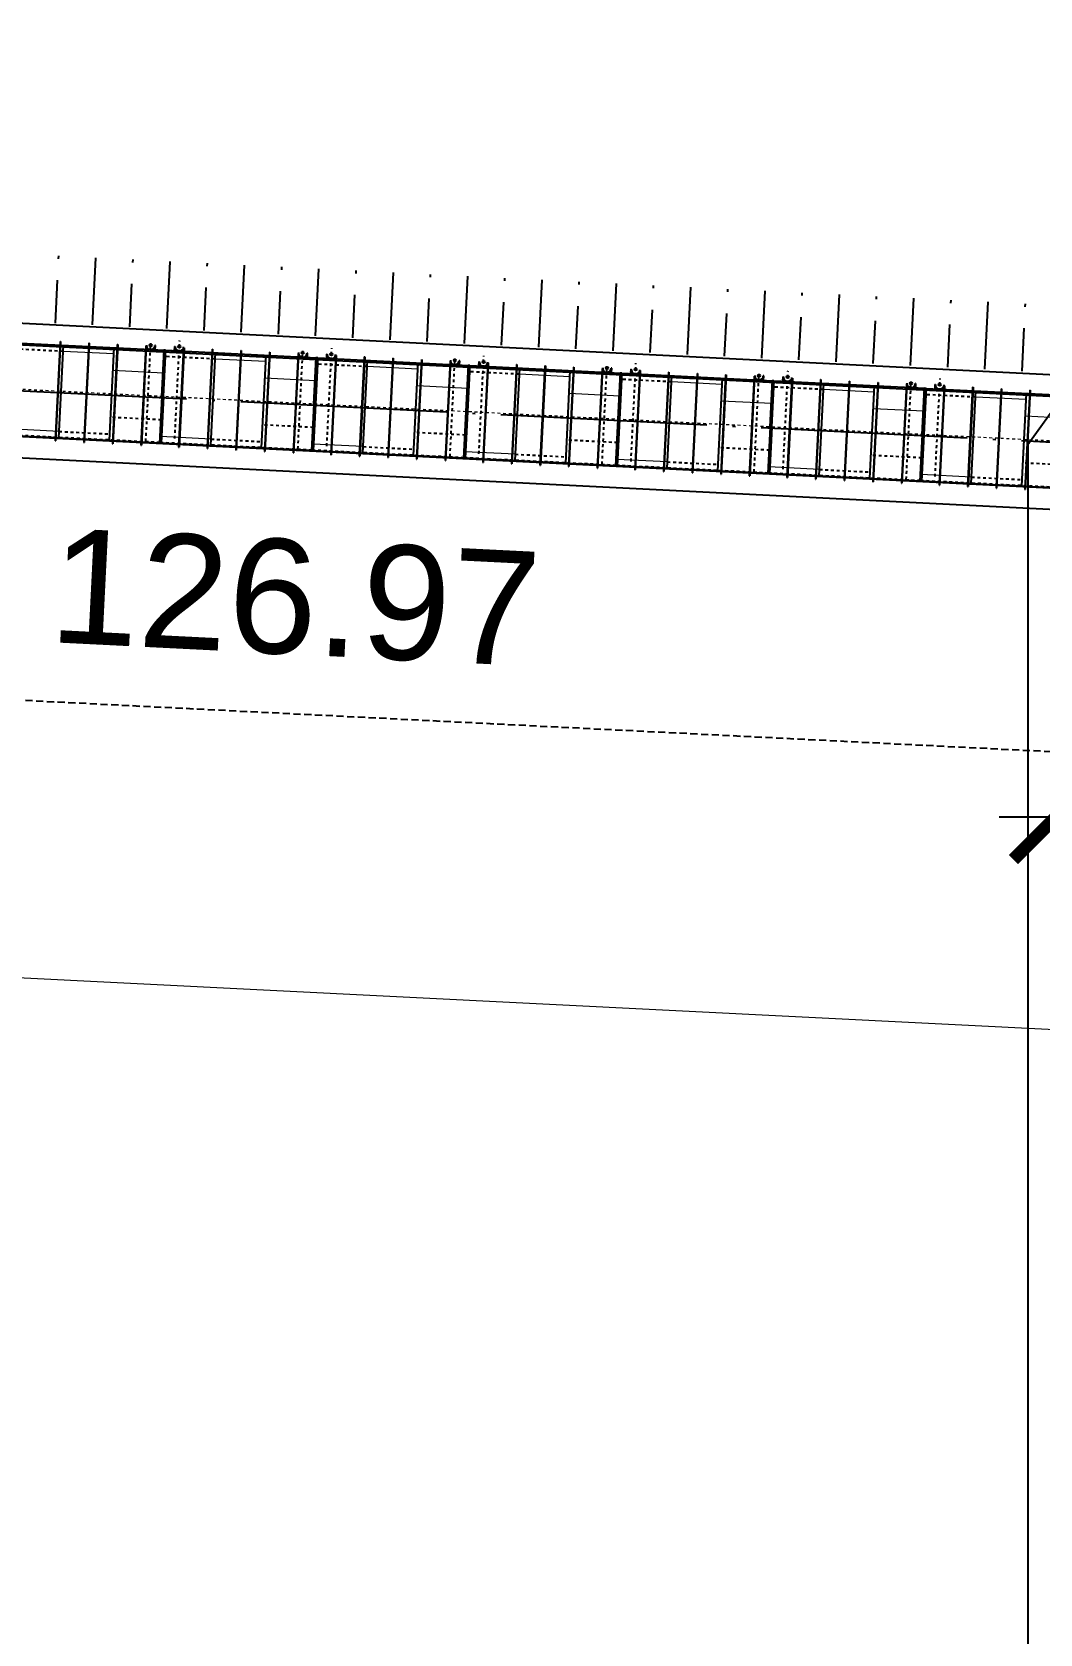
# Model space of a CAD drawing. Header units: inches. Extents: x 444671 to 463716, y 1783086 to 1794968.
# Drawn here: x 457575.3 to 457610.5, y 1787088.2 to 1787144.2 of the extents above; entities that cross this region are included whole.
import ezdxf

# ---------------------------------------------------------------- set-up
doc = ezdxf.new("R2010")
doc.units = ezdxf.units.IN
doc.header["$MEASUREMENT"] = 0
for name, pattern in [('ACAD_ISO04W100', [30, 24, -3, 0, -3]), ('CENTER', [2, 1.25, -0.25, 0.25, -0.25]), ('DASHED2', [9.525, 6.35, -3.175]), ('DASHEDX2', [1.5, 1, -0.5]), ('HIDDEN', [0.375, 0.25, -0.125])]:
    doc.linetypes.add(name, pattern=pattern)
for name, color, linetype in [('4', 4, 'Continuous'), ('Bao', 137, 'Continuous'), ('Cat', 6, 'Continuous'), ('CONGTRINH', 2, 'Continuous'), ('CTTRINH', 4, 'Continuous'), ('Dong', 252, 'HIDDEN'), ('KHUAT', 8, 'DASHED2'), ('Khung_bang', 140, 'Continuous'), ('Tam', 1, 'CENTER'), ('Tim', 1, 'ACAD_ISO04W100')]:
    doc.layers.add(name, color=color, linetype=linetype)
doc.layers.add('manh', color=128, linetype='Continuous', lineweight=15)
doc.layers.add('Texdoi', color=40, linetype='Continuous', lineweight=15)
doc.styles.add('VNARIAL', font='')
doc.styles.get('VNARIAL').set_extended_font_data('.VnArial')
doc.linetypes.add('NEN_DA1', pattern='A,1.5,-0.15,["Y",Standard,S=0.2,R=0,X=-0.15,Y=-0.2],-0.005', length=1.655)
doc.dimstyles.new('1-1', dxfattribs={"dimtxt": 2, "dimasz": 2.5, "dimexe": 1, "dimexo": 0, "dimgap": 1, "dimtad": 1, "dimtoh": 1, "dimdec": 0, "dimzin": 0, "dimdsep": 46, "dimtxsty": 'Standard', "dimcen": 0.09, "dimclrd": 3, "dimclre": 3, "dimclrt": 4, "dimadec": 0, "dimazin": 0, "dimtfac": 1, "dimtdec": 0, "dimtmove": 0, "dimatfit": 0, "dimfxl": 0, "dimtolj": 1, "dimtzin": 0, "dimarcsym": 0})
doc.dimstyles.new('D2000', dxfattribs={"dimscale": 2, "dimtxt": 2, "dimasz": 1.5, "dimexe": 1, "dimexo": 1, "dimgap": 1, "dimtad": 1, "dimzin": 1, "dimdsep": 46, "dimtxsty": 'VNARIAL', "dimblk": 'ARCHTICK', "dimcen": 1.5, "dimdle": 1, "dimclrd": 140, "dimclre": 140, "dimclrt": 3, "dimadec": 0, "dimazin": 3, "dimtfac": 1, "dimtix": 1, "dimtmove": 2, "dimatfit": 3, "dimfxl": 0, "dimtolj": 1, "dimtzin": 0, "dimarcsym": 0})

# ---------------------------------------------------------------- blocks, each defined once
blk = doc.blocks.new('*D147')
at = {"layer": 'Bao', "color": 3, "lineweight": -2, "ltscale": 0.2, "transparency": 16777216}
for p, q in [((-579388, 29016), (-580498, 6848)), ((-340377, 17046), (-341488, -5121)), ((-576253, 8305), (-345566, -3248))]:
    blk.add_line(p, q, dxfattribs=at)
at = {"layer": 'Bao', "color": 3, "ltscale": 0.2, "transparency": 16777216}
for points in [[(-576219, 8998), (-576288, 7611), (-580415, 8513)], [(-345531, -2555), (-345600, -3942), (-341404, -3457)]]:
    blk.add_solid(points, dxfattribs=at)
at = {"layer": 'Defpoints', "color": 0, "ltscale": 0.2, "transparency": 16777216}
for p in [(-579388, 29016), (-340377, 17046), (-341404, -3457)]:
    blk.add_point(p, dxfattribs=at)
at = {"layer": 'Bao', "color": 4, "ltscale": 0.2, "transparency": 16777216, "insert": (-460717, 6365), "char_height": 3333.33, "attachment_point": 5, "rotation": 357.133}
blk.add_mtext('\\A1;{\\f.VnArial|b0|i0|c0|p34;Ph©n ®o¹n 5}', dxfattribs=at)
blk = doc.blocks.new('_ArchTick')
at = {"color": 0, "linetype": 'ByBlock', "const_width": 0.15}
blk.add_lwpolyline([(-0.5, -0.5), (0.5, 0.5)], dxfattribs=at)
blk = doc.blocks.new('*D128')
at = {"layer": 'Defpoints', "color": 0, "transparency": 16777216}
for p in [(457521.427, 1787134.354), (457648.236, 1787128.02), (457647.696, 1787117.204)]:
    blk.add_point(p, dxfattribs=at)
at = {"layer": 'Dong', "color": 140, "lineweight": -2, "transparency": 16777216}
for p, q in [((457521.328, 1787132.357), (457520.787, 1787121.54)), ((457648.137, 1787126.023), (457647.596, 1787115.206)), ((457518.89, 1787123.638), (457649.694, 1787117.104))]:
    blk.add_line(p, q, dxfattribs=at)
at = {"layer": 'Dong', "color": 140, "lineweight": -2, "transparency": 16777216, "xscale": 3, "yscale": 3, "zscale": 3}
for p, rotation in [((457520.887, 1787123.538), 177.1404552488368), ((457647.696, 1787117.204), 357.1404552488368)]:
    blk.add_blockref('_ArchTick', p, dxfattribs=dict(at, rotation=rotation))
at = {"layer": 'Dong', "color": 3, "transparency": 16777216, "insert": (457584.493, 1787124.408), "char_height": 4, "attachment_point": 5, "rotation": 357.1405, "style": 'VNARIAL'}
blk.add_mtext('\\A1;126.97', dxfattribs=at)
blk = doc.blocks.new('*D160')
at = {"layer": 'Defpoints', "color": 0, "transparency": 16777216}
for p in [(457611.072, 1787129.842), (457634.908, 1787128.6), (457634.908, 1787116.766)]:
    blk.add_point(p, dxfattribs=at)
at = {"layer": 'Khung_bang', "color": 140, "lineweight": -2, "transparency": 16777216}
for p, q in [((457611.072, 1787127.842), (457611.072, 1787114.766)), ((457634.908, 1787126.6), (457634.908, 1787114.766)), ((457609.072, 1787116.766), (457636.908, 1787116.766))]:
    blk.add_line(p, q, dxfattribs=at)
at = {"layer": 'Khung_bang', "color": 140, "lineweight": -2, "transparency": 16777216, "xscale": 3, "yscale": 3, "zscale": 3, "rotation": 180}
blk.add_blockref('_ArchTick', (457611.072, 1787116.766), dxfattribs=at)
at = {"layer": 'Khung_bang', "color": 140, "lineweight": -2, "transparency": 16777216, "xscale": 3, "yscale": 3, "zscale": 3}
blk.add_blockref('_ArchTick', (457634.908, 1787116.766), dxfattribs=at)
at = {"layer": 'Khung_bang', "color": 3, "transparency": 16777216, "insert": (457622.99, 1787120.81), "char_height": 4, "attachment_point": 5, "style": 'VNARIAL', "bg_fill": 3, "box_fill_scale": 1.25, "bg_fill_color": 256, "bg_fill_true_color": 13158600, "bg_fill_transparency": 0}
blk.add_mtext('\\A1;23.84', dxfattribs=at)
blk = doc.blocks.new('A$C491C4D06')
at = {"layer": 'Bao', "ltscale": 0.2}
for p, q in [((-524533.6, 28009.1), (-524707.5, 24537.5)), ((-524519.6, 28008.4), (-524693.5, 24536.8)), ((-523534.8, 27959.1), (-523708.7, 24487.5)), ((-523520.9, 27958.4), (-523694.7, 24486.8)), ((-522536.1, 27909.1), (-522710, 24437.4)), ((-522522.1, 27908.4), (-522696, 24436.7)), ((-521537.3, 27859.1), (-521711.2, 24387.4)), ((-521523.4, 27858.4), (-521697.2, 24386.7)), ((-520874.2, 27705.7), (-520850.2, 27704.5)), ((-520221, 27793.2), (-520394.9, 24321.5)), ((-520207, 27792.5), (-520380.9, 24320.8)), ((-519222.2, 27743.1), (-519396.1, 24271.5)), ((-519208.3, 27742.4), (-519382.1, 24270.8)), ((-518223.5, 27693.1), (-518397.4, 24221.5)), ((-518209.5, 27692.4), (-518383.4, 24220.8)), ((-517224.7, 27643.1), (-517398.6, 24171.5)), ((-517210.8, 27642.4), (-517384.6, 24170.8)), ((-516226, 27593.1), (-516399.9, 24121.4)), ((-516212, 27592.4), (-516385.9, 24120.7)), ((-515562.8, 27439.7), (-515538.9, 27438.5)), ((-514909.6, 27527.2), (-515083.5, 24055.5)), ((-514895.7, 27526.5), (-515069.5, 24054.8)), ((-513910.9, 27477.1), (-514084.8, 24005.5)), ((-513896.9, 27476.4), (-514070.8, 24004.8)), ((-512912.2, 27427.1), (-513086, 23955.5)), ((-512898.2, 27426.4), (-513072, 23954.8)), ((-511913.4, 27377.1), (-512087.3, 23905.5)), ((-511899.4, 27376.4), (-512073.3, 23904.8)), ((-510914.7, 27327.1), (-511088.5, 23855.4)), ((-510900.7, 27326.4), (-511074.5, 23854.7)), ((-510251.5, 27173.7), (-510227.5, 27172.5)), ((-509598.3, 27261.2), (-509772.2, 23789.5)), ((-509584.3, 27260.5), (-509758.2, 23788.8)), ((-508599.6, 27211.2), (-508773.4, 23739.5)), ((-508585.6, 27210.5), (-508759.4, 23738.8)), ((-507600.8, 27161.1), (-507774.7, 23689.5)), ((-507586.8, 27160.4), (-507760.7, 23688.8)), ((-506602.1, 27111.1), (-506775.9, 23639.5)), ((-506588.1, 27110.4), (-506761.9, 23638.8)), ((-505603.3, 27061.1), (-505777.2, 23589.4)), ((-505589.3, 27060.4), (-505763.2, 23588.7)), ((-504940.2, 26907.7), (-504916.2, 26906.5)), ((-504287, 26995.2), (-504460.8, 23523.5)), ((-504273, 26994.5), (-504446.8, 23522.8)), ((-503288.2, 26945.2), (-503462.1, 23473.5)), ((-503274.2, 26944.5), (-503448.1, 23472.8)), ((-502289.5, 26895.1), (-502463.3, 23423.5)), ((-502275.5, 26894.4), (-502449.4, 23422.8)), ((-501290.7, 26845.1), (-501464.6, 23373.5)), ((-501276.7, 26844.4), (-501450.6, 23372.8)), ((-500292, 26795.1), (-500465.8, 23323.4)), ((-500278, 26794.4), (-500451.9, 23322.7)), ((-499628.8, 26641.7), (-499604.8, 26640.5)), ((-498975.6, 26729.2), (-499149.5, 23257.5)), ((-498961.6, 26728.5), (-499135.5, 23256.8)), ((-497976.9, 26679.2), (-498150.7, 23207.5)), ((-497962.9, 26678.5), (-498136.8, 23206.8)), ((-496978.1, 26629.1), (-497152, 23157.5)), ((-496964.1, 26628.4), (-497138, 23156.8)), ((-495979.4, 26579.1), (-496153.2, 23107.5)), ((-495965.4, 26578.4), (-496139.3, 23106.8)), ((-494980.6, 26529.1), (-495154.5, 23057.5)), ((-494966.6, 26528.4), (-495140.5, 23056.8)), ((-494317.5, 26375.7), (-494293.5, 26374.5)), ((-493664.3, 26463.2), (-493838.1, 22991.5)), ((-493650.3, 26462.5), (-493824.2, 22990.8)), ((-492665.5, 26413.2), (-492839.4, 22941.5)), ((-492651.5, 26412.5), (-492825.4, 22940.8)), ((-491666.8, 26363.1), (-491840.6, 22891.5)), ((-491652.8, 26362.4), (-491826.7, 22890.8)), ((-490668, 26313.1), (-490841.9, 22841.5)), ((-490654, 26312.4), (-490827.9, 22840.8))]:
    blk.add_line(p, q, dxfattribs=at)
at = {"layer": 'Bao'}
for p, q in [((-524533.6, 28009.1), (-524519.6, 28008.4)), ((-526161.6, 27970.5), (-520882.2, 27706.1)), ((-524579.6, 24651.2), (-524417.7, 27883.2)), ((-523534.8, 27959.1), (-523520.9, 27958.4)), ((-522811.8, 24562.7), (-522650, 27794.6)), ((-522536.1, 27909.1), (-522522.1, 27908.4)), ((-521537.3, 27859.1), (-521523.4, 27858.4)), ((-521521.9, 27888.3), (-521529.4, 27738.5)), ((-521229.7, 27723.5), (-521222.2, 27873.3)), ((-521202.3, 27872.3), (-521222.2, 27873.3)), ((-521209.8, 27722.5), (-521202.3, 27872.3)), ((-520909.6, 27717.5), (-520991, 26093.5)), ((-520963.2, 26088.1), (-520882.2, 27706.1)), ((-520849.7, 27714.5), (-520931, 26090.5)), ((-520909.6, 27717.5), (-520849.7, 27714.5)), ((-520850.2, 27704.5), (-515570.8, 27440.1)), ((-520539.1, 27839.1), (-520546.6, 27689.3)), ((-520539.1, 27839.1), (-520519.1, 27838.1)), ((-520519.1, 27838.1), (-520526.6, 27688.3)), ((-520227, 27673.3), (-520219.5, 27823.1)), ((-520221, 27793.2), (-520207, 27792.5)), ((-519268.3, 24385.2), (-519106.4, 27617.2)), ((-519222.2, 27743.1), (-519208.3, 27742.4)), ((-518223.5, 27693.1), (-518209.5, 27692.4)), ((-517500.5, 24296.7), (-517338.6, 27528.7)), ((-517224.7, 27643.1), (-517210.8, 27642.4)), ((-516226, 27593.1), (-516212, 27592.4)), ((-516210.5, 27622.3), (-516218, 27472.5)), ((-515918.4, 27457.5), (-515910.9, 27607.3)), ((-515890.9, 27606.3), (-515910.9, 27607.3)), ((-515898.4, 27456.5), (-515890.9, 27606.3)), ((-515598.3, 27451.5), (-515679.6, 25827.6)), ((-515651.9, 25822.1), (-515570.8, 27440.1)), ((-515538.4, 27448.5), (-515619.7, 25824.6)), ((-515598.3, 27451.5), (-515538.4, 27448.5)), ((-515538.9, 27438.5), (-510259.5, 27174.1)), ((-515227.7, 27573.1), (-515235.2, 27423.3)), ((-515227.7, 27573.1), (-515207.8, 27572.1)), ((-515207.8, 27572.1), (-515215.3, 27422.3)), ((-514915.6, 27407.3), (-514908.1, 27557.1)), ((-514909.6, 27527.2), (-514895.7, 27526.5)), ((-513910.9, 27477.1), (-513896.9, 27476.4)), ((-512912.2, 27427.1), (-512898.2, 27426.4)), ((-513956.9, 24119.2), (-513795.1, 27351.2)), ((-512189.1, 24030.7), (-512027.3, 27262.7)), ((-511913.4, 27377.1), (-511899.4, 27376.4)), ((-510914.7, 27327.1), (-510900.7, 27326.4)), ((-510899.2, 27356.3), (-510906.7, 27206.5)), ((-510607.1, 27191.5), (-510599.5, 27341.3)), ((-510579.6, 27340.3), (-510599.5, 27341.3)), ((-510587.1, 27190.5), (-510579.6, 27340.3)), ((-510286.9, 27185.5), (-510368.3, 25561.6)), ((-510340.5, 25556.1), (-510259.5, 27174.1)), ((-510227, 27182.5), (-510308.4, 25558.6)), ((-510286.9, 27185.5), (-510227, 27182.5)), ((-510227.5, 27172.5), (-504948.1, 26908.1)), ((-509916.4, 27307.1), (-509923.9, 27157.3)), ((-509916.4, 27307.1), (-509896.4, 27306.1)), ((-509896.4, 27306.1), (-509903.9, 27156.3)), ((-509604.3, 27141.3), (-509596.8, 27291.1)), ((-509598.3, 27261.2), (-509584.3, 27260.5)), ((-508645.6, 23853.2), (-508483.7, 27085.2)), ((-508599.6, 27211.2), (-508585.6, 27210.5)), ((-507600.8, 27161.1), (-507586.8, 27160.4)), ((-506877.8, 23764.7), (-506715.9, 26996.7)), ((-506602.1, 27111.1), (-506588.1, 27110.4)), ((-505603.3, 27061.1), (-505589.3, 27060.4)), ((-505587.8, 27090.4), (-505595.3, 26940.5)), ((-505295.7, 26925.5), (-505288.2, 27075.3)), ((-505268.2, 27074.3), (-505288.2, 27075.3)), ((-505275.7, 26924.5), (-505268.2, 27074.3)), ((-504975.6, 26919.5), (-505056.9, 25295.6)), ((-505029.2, 25290.2), (-504948.1, 26908.1)), ((-504915.7, 26916.5), (-504997, 25292.6)), ((-504975.6, 26919.5), (-504915.7, 26916.5)), ((-504916.2, 26906.5), (-499636.8, 26642.1)), ((-504605.1, 27041.1), (-504612.6, 26891.3)), ((-504605.1, 27041.1), (-504585.1, 27040.1)), ((-504585.1, 27040.1), (-504592.6, 26890.3)), ((-504293, 26875.3), (-504285.5, 27025.1)), ((-504287, 26995.2), (-504273, 26994.5)), ((-503288.2, 26945.2), (-503274.2, 26944.5)), ((-502289.5, 26895.1), (-502275.5, 26894.4)), ((-503334.2, 23587.3), (-503172.4, 26819.2)), ((-501566.4, 23498.7), (-501404.6, 26730.7)), ((-501290.7, 26845.1), (-501276.7, 26844.4)), ((-500292, 26795.1), (-500278, 26794.4)), ((-500276.5, 26824.4), (-500284, 26674.5)), ((-499984.4, 26659.5), (-499976.9, 26809.4)), ((-499956.9, 26808.4), (-499976.9, 26809.4)), ((-499964.4, 26658.5), (-499956.9, 26808.4)), ((-499664.3, 26653.5), (-499745.6, 25029.6)), ((-499717.8, 25024.2), (-499636.8, 26642.1)), ((-499604.3, 26650.5), (-499685.7, 25026.6)), ((-499664.3, 26653.5), (-499604.3, 26650.5)), ((-499604.8, 26640.5), (-494325.5, 26376.1)), ((-499293.7, 26775.2), (-499301.2, 26625.3)), ((-499293.7, 26775.2), (-499273.7, 26774.2)), ((-499273.7, 26774.2), (-499281.2, 26624.3)), ((-498981.6, 26609.3), (-498974.1, 26759.1)), ((-498975.6, 26729.2), (-498961.6, 26728.5)), ((-498022.9, 23321.3), (-497861, 26553.2)), ((-497976.9, 26679.2), (-497962.9, 26678.5)), ((-496978.1, 26629.1), (-496964.1, 26628.4)), ((-496255.1, 23232.7), (-496093.2, 26464.7)), ((-495979.4, 26579.1), (-495965.4, 26578.4)), ((-494980.6, 26529.1), (-494966.6, 26528.4)), ((-494965.1, 26558.4), (-494972.6, 26408.5)), ((-494673, 26393.5), (-494665.5, 26543.4)), ((-494645.5, 26542.4), (-494665.5, 26543.4)), ((-494653, 26392.5), (-494645.5, 26542.4)), ((-494352.9, 26387.5), (-494434.3, 24763.6)), ((-494406.5, 24758.2), (-494325.5, 26376.1)), ((-494293, 26384.5), (-494374.3, 24760.6)), ((-494352.9, 26387.5), (-494293, 26384.5)), ((-494293.5, 26374.5), (-489014.1, 26110.1)), ((-493982.4, 26509.2), (-493989.9, 26359.3)), ((-493982.4, 26509.2), (-493962.4, 26508.2)), ((-493962.4, 26508.2), (-493969.9, 26358.3)), ((-493670.3, 26343.3), (-493662.8, 26493.1)), ((-493664.3, 26463.2), (-493650.3, 26462.5)), ((-492665.5, 26413.2), (-492651.5, 26412.5)), ((-491666.8, 26363.1), (-491652.8, 26362.4)), ((-490668, 26313.1), (-490654, 26312.4)), ((-520987.2, 26089.3), (-521068.5, 24465.4)), ((-520955, 26091.7), (-521036.7, 24459.8)), ((-520927.3, 26086.3), (-521008.6, 24462.4)), ((-520991, 26093.5), (-520931, 26090.5)), ((-520987.2, 26089.3), (-520927.3, 26086.3)), ((-520955.2, 26087.7), (-520955.1, 26089.7)), ((-515675.8, 25823.3), (-515757.2, 24199.4)), ((-515643.7, 25825.8), (-515725.4, 24193.8)), ((-515615.9, 25820.3), (-515697.2, 24196.4)), ((-515679.6, 25827.6), (-515619.7, 25824.6)), ((-515675.8, 25823.3), (-515615.9, 25820.3)), ((-515643.9, 25821.7), (-515643.8, 25823.7)), ((-492711.5, 23055.3), (-492549.7, 26287.2)), ((-490943.8, 22966.7), (-490781.9, 26198.7)), ((-510364.5, 25557.4), (-510445.8, 23933.4)), ((-510332.3, 25559.8), (-510414.1, 23927.8)), ((-510304.6, 25554.3), (-510385.9, 23930.4)), ((-510368.3, 25561.6), (-510308.4, 25558.6)), ((-510364.5, 25557.4), (-510304.6, 25554.3)), ((-510332.5, 25555.7), (-510332.4, 25557.7)), ((-505053.1, 25291.4), (-505134.5, 23667.4)), ((-505021, 25293.8), (-505102.7, 23661.8)), ((-504993.2, 25288.4), (-505074.6, 23664.4)), ((-505056.9, 25295.6), (-504997, 25292.6)), ((-505053.1, 25291.4), (-504993.2, 25288.4)), ((-505021.2, 25289.8), (-505021.1, 25291.8)), ((-526347.4, 24739.8), (-521068, 24475.4)), ((-499741.8, 25025.4), (-499823.1, 23401.4)), ((-499709.6, 25027.8), (-499791.4, 23395.8)), ((-499681.9, 25022.4), (-499763.2, 23398.4)), ((-499745.6, 25029.6), (-499685.7, 25026.6)), ((-499741.8, 25025.4), (-499681.9, 25022.4)), ((-499709.8, 25023.8), (-499709.7, 25025.8)), ((-494430.5, 24759.4), (-494511.8, 23135.4)), ((-494398.3, 24761.8), (-494480, 23129.8)), ((-494370.5, 24756.4), (-494451.9, 23132.4)), ((-494434.3, 24763.6), (-494374.3, 24760.6)), ((-494430.5, 24759.4), (-494370.5, 24756.4)), ((-494398.5, 24757.8), (-494398.4, 24759.8)), ((-524707.5, 24537.5), (-524693.5, 24536.8)), ((-523708.7, 24487.5), (-523694.7, 24486.8)), ((-522710, 24437.4), (-522696, 24436.7)), ((-521711.2, 24387.4), (-521697.2, 24386.7)), ((-521068.5, 24465.4), (-521008.6, 24462.4)), ((-521036, 24473.8), (-515756.7, 24209.4)), ((-520394.9, 24321.5), (-520380.9, 24320.8)), ((-519396.1, 24271.5), (-519382.1, 24270.8)), ((-518397.4, 24221.5), (-518383.4, 24220.8)), ((-517398.6, 24171.5), (-517384.6, 24170.8)), ((-516399.9, 24121.4), (-516385.9, 24120.7)), ((-515757.2, 24199.4), (-515697.2, 24196.4)), ((-515724.7, 24207.8), (-510445.3, 23943.4)), ((-515083.5, 24055.5), (-515069.5, 24054.8)), ((-514084.8, 24005.5), (-514070.8, 24004.8)), ((-513086, 23955.5), (-513072, 23954.8)), ((-512087.3, 23905.5), (-512073.3, 23904.8)), ((-511088.5, 23855.4), (-511074.5, 23854.7)), ((-510445.8, 23933.4), (-510385.9, 23930.4)), ((-510413.4, 23941.8), (-505134, 23677.4)), ((-509772.2, 23789.5), (-509758.2, 23788.8)), ((-508773.4, 23739.5), (-508759.4, 23738.8)), ((-507774.7, 23689.5), (-507760.7, 23688.8)), ((-506775.9, 23639.5), (-506761.9, 23638.8)), ((-505777.2, 23589.4), (-505763.2, 23588.7)), ((-505134.5, 23667.4), (-505074.6, 23664.4)), ((-505102, 23675.8), (-499822.6, 23411.4)), ((-504460.8, 23523.5), (-504446.8, 23522.8)), ((-503462.1, 23473.5), (-503448.1, 23472.8)), ((-502463.3, 23423.5), (-502449.4, 23422.8)), ((-501464.6, 23373.5), (-501450.6, 23372.8)), ((-500465.8, 23323.4), (-500451.9, 23322.7)), ((-499823.1, 23401.4), (-499763.2, 23398.4)), ((-499790.7, 23409.8), (-494511.3, 23145.4)), ((-499149.5, 23257.5), (-499135.5, 23256.8)), ((-498150.7, 23207.5), (-498136.8, 23206.8)), ((-497152, 23157.5), (-497138, 23156.8)), ((-496153.2, 23107.5), (-496139.3, 23106.8)), ((-495154.5, 23057.5), (-495140.5, 23056.8)), ((-494511.8, 23135.4), (-494451.9, 23132.4)), ((-494479.3, 23143.8), (-489199.9, 22879.4)), ((-493838.1, 22991.5), (-493824.2, 22990.8)), ((-492839.4, 22941.5), (-492825.4, 22940.8)), ((-491840.6, 22891.5), (-491826.7, 22890.8)), ((-490841.9, 22841.5), (-490827.9, 22840.8))]:
    blk.add_line(p, q, dxfattribs=at)
for centre in [(-521372, 27880.8), (-520369.3, 27830.6), (-516060.7, 27614.8), (-515058, 27564.6), (-510749.4, 27348.8), (-509746.6, 27298.6), (-505438, 27082.8), (-504435.3, 27032.6), (-500126.7, 26816.9), (-499123.9, 26766.6), (-494815.3, 26550.9), (-493812.6, 26500.7)]:
    blk.add_circle(centre, 40, dxfattribs=at)
for centre in [(-521372, 27880.8), (-520369.3, 27830.6), (-516060.7, 27614.8), (-515058, 27564.6), (-510749.4, 27348.8), (-509746.6, 27298.6), (-505438, 27082.8), (-504435.3, 27032.6), (-500126.7, 26816.9), (-499123.9, 26766.6), (-494815.3, 26550.9), (-493812.6, 26500.7)]:
    blk.add_arc(centre, 150, 357.13284, 177.13284, dxfattribs=at)
at = {"layer": 'KHUAT', "ltscale": 5}
for p, q in [((-524428.7, 27665), (-526196.5, 27753.5)), ((-526186.4, 27953.7), (-520883.1, 27688.1)), ((-520955, 26091.7), (-520874.2, 27705.7)), ((-519117.3, 27399), (-520885.1, 27487.5)), ((-520875.1, 27687.7), (-515571.7, 27422.1)), ((-515643.7, 25825.8), (-515562.8, 27439.7)), ((-513806, 27133), (-515573.8, 27221.5)), ((-515563.7, 27421.8), (-510260.4, 27156.1)), ((-510332.3, 25559.8), (-510251.5, 27173.7)), ((-508494.6, 26867), (-510262.4, 26955.5)), ((-510252.4, 27155.8), (-504949, 26890.1)), ((-505021, 25293.8), (-504940.2, 26907.7)), ((-504941.1, 26889.8), (-499637.7, 26624.2)), ((-503183.3, 26601), (-504951.1, 26689.5)), ((-499709.6, 25027.8), (-499628.8, 26641.7)), ((-497872, 26335), (-499639.7, 26423.5)), ((-499629.7, 26623.8), (-494326.4, 26358.2)), ((-494398.3, 24761.8), (-494317.5, 26375.7)), ((-494318.4, 26357.8), (-489015, 26092.2)), ((-520963.2, 26088.1), (-521044, 24474.2)), ((-515651.9, 25822.1), (-515732.7, 24208.2)), ((-492560.6, 26069), (-494328.4, 26157.5)), ((-521003.9, 25275.2), (-522771.7, 25363.7)), ((-510340.5, 25556.1), (-510421.4, 23942.2)), ((-505029.2, 25290.2), (-505110, 23676.2)), ((-526346.5, 24757.7), (-521043.1, 24492.1)), ((-524568.7, 24869.5), (-522800.9, 24780.9)), ((-515692.6, 25009.2), (-517460.4, 25097.7)), ((-510381.2, 24743.2), (-512149, 24831.7)), ((-499717.8, 25024.2), (-499798.7, 23410.2)), ((-494406.5, 24758.2), (-494487.3, 23144.2)), ((-521068, 24475.4), (-521044, 24474.2)), ((-521035.1, 24491.8), (-515731.8, 24226.1)), ((-519257.3, 24603.5), (-517489.6, 24514.9)), ((-515756.7, 24209.4), (-515732.7, 24208.2)), ((-515723.8, 24225.8), (-510420.5, 23960.2)), ((-513946, 24337.5), (-512178.2, 24248.9)), ((-508634.6, 24071.5), (-506866.9, 23982.9)), ((-505069.9, 24477.2), (-506837.7, 24565.7)), ((-499758.5, 24211.2), (-501526.3, 24299.7)), ((-510445.3, 23943.4), (-510421.4, 23942.2)), ((-510412.5, 23959.8), (-505109.1, 23694.2)), ((-505134, 23677.4), (-505110, 23676.2)), ((-505101.1, 23693.8), (-499797.8, 23428.2)), ((-503323.3, 23805.5), (-501555.5, 23716.9)), ((-498012, 23539.5), (-496244.2, 23451)), ((-494447.2, 23945.2), (-496215, 24033.7)), ((-489135.9, 23679.2), (-490903.6, 23767.7)), ((-499822.6, 23411.4), (-499798.7, 23410.2)), ((-499789.8, 23427.8), (-494486.4, 23162.2)), ((-494511.3, 23145.4), (-494487.3, 23144.2)), ((-494478.4, 23161.8), (-489175.1, 22896.2)), ((-492700.6, 23273.5), (-490932.8, 23185))]:
    blk.add_line(p, q, dxfattribs=at)
at = {"layer": 'manh', "color": 1, "linetype": 'CENTER', "ltscale": 0.05}
blk.add_line((0.1, 0), (-685750.1, 34342.8), dxfattribs=at)
at = {"layer": 'manh'}
for p, q in [((-522660.9, 27576.4), (-524428.7, 27665)), ((-520922.3, 26905.1), (-522690.1, 26993.7)), ((-517349.5, 27310.4), (-519117.3, 27399)), ((-512038.2, 27044.4), (-513806, 27133)), ((-506726.9, 26778.4), (-508494.6, 26867)), ((-515610.9, 26639.1), (-517378.7, 26727.7)), ((-510299.6, 26373.1), (-512067.4, 26461.7)), ((-501415.5, 26512.4), (-503183.3, 26601)), ((-496104.2, 26246.4), (-497872, 26335)), ((-504988.3, 26107.1), (-506756, 26195.7)), ((-499676.9, 25841.1), (-501444.7, 25929.7)), ((-490792.8, 25980.4), (-492560.6, 26069)), ((-494365.6, 25575.1), (-496133.4, 25663.7)), ((-489054.2, 25309.1), (-490822, 25397.7)), ((-524568.7, 24869.5), (-526336.5, 24958)), ((-519257.3, 24603.5), (-521025.1, 24692)), ((-513946, 24337.5), (-515713.8, 24426)), ((-508634.6, 24071.5), (-510402.4, 24160)), ((-503323.3, 23805.5), (-505091.1, 23894)), ((-498012, 23539.5), (-499779.7, 23628)), ((-492700.6, 23273.5), (-494468.4, 23362))]:
    blk.add_line(p, q, dxfattribs=at)
at = {"layer": 'Tam', "ltscale": 3}
for p, q in [((-520530.1, 24620.7), (-520358.4, 28047.4)), ((-521540.3, 24521), (-521368.7, 27947.8)), ((-516229, 24255.1), (-516057.3, 27681.8)), ((-515218.7, 24354.7), (-515047.1, 27781.4)), ((-509907.4, 24088.7), (-509735.8, 27515.4)), ((-510917.6, 23989.1), (-510746, 27415.8)), ((-505606.3, 23723.1), (-505434.7, 27149.8)), ((-504596, 23822.7), (-504424.4, 27249.4)), ((-500294.9, 23457.1), (-500123.3, 26883.8)), ((-499284.7, 23556.7), (-499113.1, 26983.4)), ((-494983.6, 23191.1), (-494812, 26617.8)), ((-493973.4, 23290.7), (-493801.7, 26717.4))]:
    blk.add_line(p, q, dxfattribs=at)
at = {"layer": 'Tam'}
for p, q in [((-521434.5, 27884), (-521309.6, 27877.7)), ((-520431.7, 27833.8), (-520306.9, 27827.5)), ((-516123.1, 27618), (-515998.3, 27611.7)), ((-515120.4, 27567.8), (-514995.5, 27561.5)), ((-510811.8, 27352), (-510686.9, 27345.7)), ((-509809.1, 27301.8), (-509684.2, 27295.5)), ((-505500.5, 27086), (-505375.6, 27079.7)), ((-504497.7, 27035.8), (-504372.8, 27029.5)), ((-500189.1, 26820), (-500064.2, 26813.7)), ((-499186.4, 26769.8), (-499061.5, 26763.5)), ((-494877.8, 26554), (-494752.9, 26547.7)), ((-493875, 26503.8), (-493750.1, 26497.5))]:
    blk.add_line(p, q, dxfattribs=at)
at = {"layer": 'Bao', "ltscale": 0.2}
dim = blk.add_aligned_dim(p1=(-579387.9, 29016.1), p2=(-340377.4, 17046.3), distance=-20528.8, text='{\\f.VnArial|b0|i0|c0|p34;Ph©n ®o¹n 5}', dimstyle='1-1', override={"dimscale": 1666.666721, "dimlfac": -1}, dxfattribs=at)
dim.commit()
dim.dimension.update_dxf_attribs({"geometry": '*D147', "text_midpoint": (-460717.3, 6364.8)})

msp = doc.modelspace()

# ---------------------------------------------------------------- linework, layer by layer
at = {"layer": '4', "linetype": 'NEN_DA1', "ltscale": 8}
msp.add_line((458100.8648, 1787107.7053), (457415.1157, 1787141.9927), dxfattribs=at)
msp.add_lwpolyline([(457398.5161, 1787262.3681), (457398.5161, 1787138.1253), (458100.9174, 1787103.0053)], dxfattribs=at)
at = {"layer": 'Cat', "color": 1, "linetype": 'DASHEDX2', "ltscale": 2, "flags": 128}
msp.add_lwpolyline([(457610.0813, 1787129.7712), (457679.5546, 1787226.2261)], dxfattribs=at)
at = {"layer": 'CONGTRINH', "ltscale": 10}
for points in [[(457415.1468, 1787141.2402), (458100.896, 1787106.9528)], [(457414.987, 1787138.0442), (458100.7362, 1787103.7568)]]:
    msp.add_lwpolyline(points, dxfattribs=at)
at = {"layer": 'CTTRINH', "color": 4, "linetype": 'ByBlock'}
for p, q in [((457577.4163, 1787133.9447), (457577.5327, 1787136.2918)), ((457580.0131, 1787133.8159), (457580.1295, 1787136.163)), ((457582.6099, 1787133.6871), (457582.7263, 1787136.0342)), ((457585.2067, 1787133.5584), (457585.3231, 1787135.9055)), ((457587.8035, 1787133.4296), (457587.9199, 1787135.7767)), ((457590.4004, 1787133.3008), (457590.5167, 1787135.6479)), ((457592.9972, 1787133.172), (457593.1136, 1787135.5192)), ((457595.594, 1787133.0433), (457595.7104, 1787135.3904)), ((457598.1908, 1787132.9145), (457598.3072, 1787135.2616)), ((457600.7876, 1787132.7857), (457600.904, 1787135.1329)), ((457603.3844, 1787132.657), (457603.5008, 1787135.0041)), ((457605.9812, 1787132.5282), (457606.0976, 1787134.8753)), ((457608.578, 1787132.3994), (457608.6944, 1787134.7465))]:
    msp.add_line(p, q, dxfattribs=at)
at = {"layer": 'Dong', "color": 3, "ltscale": 6}
for p, q in [((457576.1179, 1787134.009), (457576.2343, 1787136.3562)), ((457578.7147, 1787133.8803), (457578.8311, 1787136.2274)), ((457581.3115, 1787133.7515), (457581.4279, 1787136.0986)), ((457583.9083, 1787133.6227), (457584.0247, 1787135.9699)), ((457586.5051, 1787133.494), (457586.6215, 1787135.8411)), ((457589.102, 1787133.3652), (457589.2183, 1787135.7123)), ((457591.6988, 1787133.2364), (457591.8151, 1787135.5835)), ((457594.2956, 1787133.1077), (457594.412, 1787135.4548)), ((457596.8924, 1787132.9789), (457597.0088, 1787135.326)), ((457599.4892, 1787132.8501), (457599.6056, 1787135.1972)), ((457602.086, 1787132.7214), (457602.2024, 1787135.0685)), ((457604.6828, 1787132.5926), (457604.7992, 1787134.9397)), ((457607.2796, 1787132.4638), (457607.396, 1787134.8109)), ((457609.8764, 1787132.335), (457609.9928, 1787134.6822))]:
    msp.add_line(p, q, dxfattribs=at)
at = {"layer": 'Tim', "ltscale": 0.3}
msp.add_lwpolyline([(457400.8161, 1787140.3548), (458100.8161, 1787105.3548)], dxfattribs=at)

# ---------------------------------------------------------------- block references
at = {"layer": 'Texdoi', "xscale": 0.0009999999892897904, "yscale": 0.0009999999310821295, "zscale": 0.001}
msp.add_blockref('A$C491C4D06', (458100.8161, 1787105.3548), dxfattribs=at)

# ---------------------------------------------------------------- dimensions: what is measured, and where the dimension line sits
at = {"layer": 'Dong'}
dim = msp.add_aligned_dim(p1=(457521.4274, 1787134.3543), p2=(457648.2364, 1787128.0202), distance=-10.8299, dimstyle='D2000', dxfattribs=at)
dim.commit()
dim.dimension.update_dxf_attribs({"geometry": '*D128', "text_midpoint": (457584.4933, 1787124.4081)})

# ---------------------------------------------------------------- next in the draw order: dimensions: what is measured, and where the dimension line sits
at = {"layer": 'Khung_bang'}
dim = msp.add_linear_dim(base=(457634.9077, 1787116.7661), p1=(457611.0719, 1787129.842), p2=(457634.9077, 1787128.6005), dimstyle='D2000', override={"dimfxl": 0.5, "dimtfill": 1, "dimarcsym": 1}, dxfattribs=at)
dim.commit()
dim.dimension.update_dxf_attribs({"geometry": '*D160', "text_midpoint": (457622.9898, 1787120.8098)})

# ---------------------------------------------------------------- next in the draw order: linework, layer by layer
at = {"layer": 'Khung_bang', "color": 6}
msp.add_line((457610.0813, 1787129.7712), (457610.0813, 1786768.8548), dxfattribs=at)

doc.saveas('drawing.dxf')
